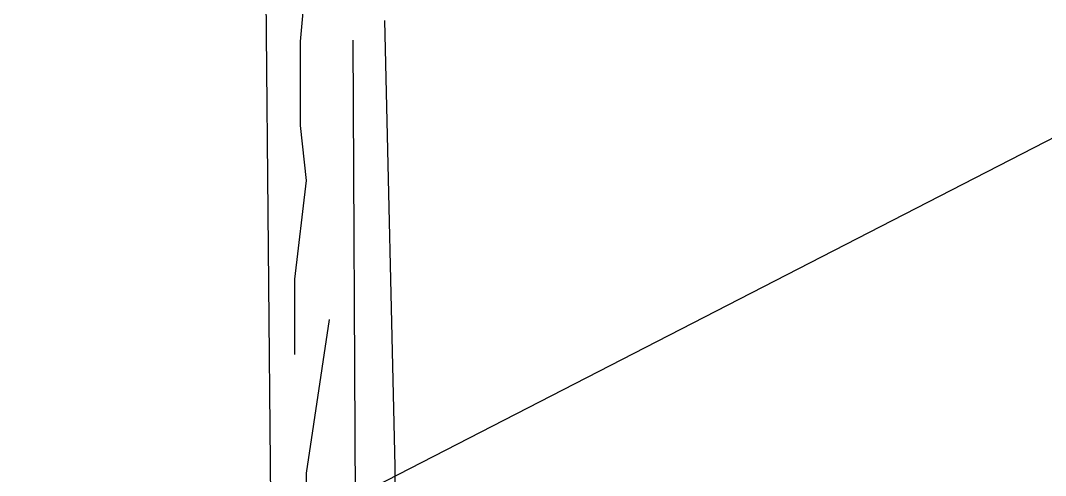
# Model space of a CAD drawing. Header units: millimetres. Extents: x 2 to 5882, y 1831 to 3462.
# Drawn here: x 1045.97 to 1052.39, y 2701.76 to 2704.61 of the extents above; entities that cross this region are included whole.
import ezdxf

# ---------------------------------------------------------------- set-up
doc = ezdxf.new("R2010")
doc.units = ezdxf.units.MM
doc.layers.add('LV', color=3, linetype='Continuous')
doc.layers.add('标注', color=4, linetype='Continuous')

# ---------------------------------------------------------------- blocks, each defined once
blk = doc.blocks.new('shu')
at = {"color": 72}
for p, q in [((-1380.1858, -1076.7332), (-1380.2403, -1077.3686)), ((-1380.2403, -1077.3686), (-1380.2403, -1077.895)), ((-1379.9124, -1077.3591), (-1379.8952, -1080.4545)), ((-1380.2403, -1077.895), (-1380.204, -1078.2399)), ((-1380.204, -1078.2399), (-1380.2767, -1078.8571)), ((-1380.2767, -1078.8571), (-1380.2767, -1079.0205)), ((-1380.2767, -1079.0205), (-1380.2767, -1079.3291)), ((-1380.0587, -1079.1112), (-1380.204, -1080.0733)), ((-1380.204, -1080.0733), (-1380.204, -1082.2698))]:
    blk.add_line(p, q, dxfattribs=at)
at = {"layer": 'LV', "color": 72}
for p, q in [((-1380.3942, -1083.552), (-1380.4696, -1075.3265)), ((-1379.6464, -1080.0314), (-1379.7115, -1077.237)), ((-1379.6456, -1081.916), (-1379.6456, -1080.0314))]:
    blk.add_line(p, q, dxfattribs=at)

msp = doc.modelspace()

# ---------------------------------------------------------------- linework, layer by layer
msp.add_line((1065.41576, 2710.55549), (1040.97086, 2697.98186))

# ---------------------------------------------------------------- block references
at = {"layer": '标注'}
msp.add_blockref('shu', (2427.96155, 3781.85113), dxfattribs=at)

doc.saveas('drawing.dxf')
